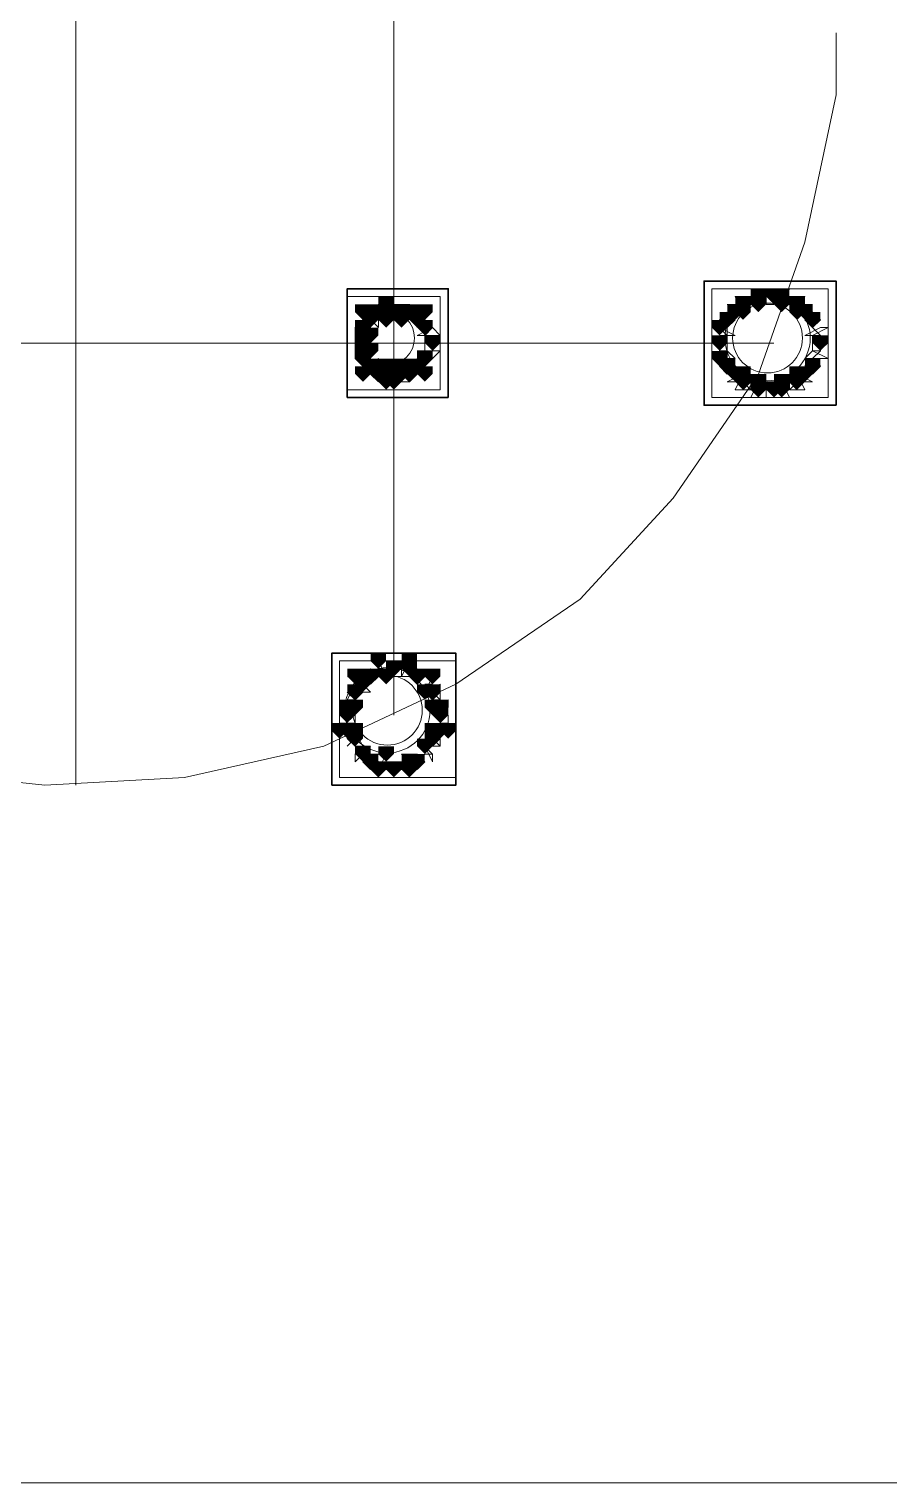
# Model space of a CAD drawing. Header units: millimetres. Extents: x 2315 to 4619, y 1334 to 1897.
# Drawn here: x 4129.64 to 4136.41, y 1530.21 to 1541.67 of the extents above; entities that cross this region are included whole.
import ezdxf

# ---------------------------------------------------------------- set-up
doc = ezdxf.new("R2010")
doc.units = ezdxf.units.MM
for name, color, linetype, true_color in [('PDF_10', 7, 'Continuous', 0x00b85c), ('PDF_AXIS', 7, 'Continuous', 0x00b85c), ('PDF_柱构件', 7, 'Continuous', 0x00b85c), ('PDF_转运站初步方案', 7, 'Continuous', 0x00b85c)]:
    doc.layers.add(name, color=color, linetype=linetype, true_color=true_color)
doc.layers.add('PDF_中心线层', color=1, linetype='Continuous')
doc.layers.add('PDF_粗实线层', color=7, linetype='Continuous')

msp = doc.modelspace()

# ---------------------------------------------------------------- hatches: boundary and pattern name
at = {"layer": 'PDF_10', "transparency": 33554559}
for points in [[(4135.507, 1539.62), (4135.446, 1539.62), (4135.446, 1539.558), (4135.507, 1539.497), (4135.568, 1539.558), (4135.568, 1539.62)], [(4135.507, 1539.62), (4135.446, 1539.62), (4135.446, 1539.558), (4135.507, 1539.497), (4135.568, 1539.558), (4135.568, 1539.62)], [(4132.392, 1539.497), (4132.331, 1539.497), (4132.331, 1539.436), (4132.392, 1539.375), (4132.453, 1539.436), (4132.453, 1539.497)], [(4132.392, 1539.497), (4132.331, 1539.497), (4132.331, 1539.436), (4132.392, 1539.375), (4132.453, 1539.436), (4132.453, 1539.497)], [(4132.392, 1539.497), (4132.331, 1539.497), (4132.331, 1539.436), (4132.392, 1539.375), (4132.453, 1539.436), (4132.453, 1539.497)], [(4132.514, 1539.497), (4132.453, 1539.497), (4132.453, 1539.436), (4132.514, 1539.375), (4132.575, 1539.436), (4132.575, 1539.497)], [(4132.514, 1539.497), (4132.453, 1539.497), (4132.453, 1539.436), (4132.514, 1539.375), (4132.575, 1539.436), (4132.575, 1539.497)], [(4132.636, 1539.497), (4132.575, 1539.497), (4132.575, 1539.436), (4132.636, 1539.375), (4132.697, 1539.436), (4132.697, 1539.497)], [(4132.636, 1539.497), (4132.575, 1539.497), (4132.575, 1539.436), (4132.636, 1539.375), (4132.697, 1539.436), (4132.697, 1539.497)], [(4135.263, 1539.558), (4135.202, 1539.558), (4135.202, 1539.497), (4135.263, 1539.436), (4135.324, 1539.497), (4135.324, 1539.558)], [(4135.263, 1539.558), (4135.202, 1539.558), (4135.202, 1539.497), (4135.263, 1539.436), (4135.324, 1539.497), (4135.324, 1539.558)], [(4135.69, 1539.558), (4135.629, 1539.558), (4135.629, 1539.497), (4135.69, 1539.436), (4135.751, 1539.497), (4135.751, 1539.558)], [(4135.69, 1539.558), (4135.629, 1539.558), (4135.629, 1539.497), (4135.69, 1539.436), (4135.751, 1539.497), (4135.751, 1539.558)], [(4132.27, 1539.375), (4132.209, 1539.375), (4132.209, 1539.314), (4132.27, 1539.253), (4132.331, 1539.314), (4132.331, 1539.375)], [(4132.27, 1539.375), (4132.209, 1539.375), (4132.209, 1539.314), (4132.27, 1539.253), (4132.331, 1539.314), (4132.331, 1539.375)], [(4132.758, 1539.375), (4132.697, 1539.375), (4132.697, 1539.314), (4132.758, 1539.253), (4132.819, 1539.314), (4132.819, 1539.375)], [(4132.758, 1539.375), (4132.697, 1539.375), (4132.697, 1539.314), (4132.758, 1539.253), (4132.819, 1539.314), (4132.819, 1539.375)], [(4132.758, 1539.375), (4132.697, 1539.375), (4132.697, 1539.314), (4132.758, 1539.253), (4132.819, 1539.314), (4132.819, 1539.375)], [(4135.14, 1539.436), (4135.079, 1539.436), (4135.079, 1539.375), (4135.14, 1539.314), (4135.202, 1539.375), (4135.202, 1539.436)], [(4135.14, 1539.436), (4135.079, 1539.436), (4135.079, 1539.375), (4135.14, 1539.314), (4135.202, 1539.375), (4135.202, 1539.436)], [(4135.812, 1539.436), (4135.751, 1539.436), (4135.751, 1539.375), (4135.812, 1539.314), (4135.873, 1539.375), (4135.873, 1539.436)], [(4135.812, 1539.436), (4135.751, 1539.436), (4135.751, 1539.375), (4135.812, 1539.314), (4135.873, 1539.375), (4135.873, 1539.436)], [(4132.27, 1539.253), (4132.209, 1539.253), (4132.209, 1539.192), (4132.27, 1539.131), (4132.331, 1539.192), (4132.331, 1539.253)], [(4132.27, 1539.253), (4132.209, 1539.253), (4132.209, 1539.192), (4132.27, 1539.131), (4132.331, 1539.192), (4132.331, 1539.253)], [(4132.819, 1539.253), (4132.758, 1539.253), (4132.758, 1539.192), (4132.819, 1539.131), (4132.88, 1539.192), (4132.88, 1539.253)], [(4132.819, 1539.253), (4132.758, 1539.253), (4132.758, 1539.192), (4132.819, 1539.131), (4132.88, 1539.192), (4132.88, 1539.253)], [(4135.079, 1539.253), (4135.018, 1539.253), (4135.018, 1539.192), (4135.079, 1539.131), (4135.14, 1539.192), (4135.14, 1539.253)], [(4135.079, 1539.253), (4135.018, 1539.253), (4135.018, 1539.192), (4135.079, 1539.131), (4135.14, 1539.192), (4135.14, 1539.253)], [(4135.873, 1539.253), (4135.812, 1539.253), (4135.812, 1539.192), (4135.873, 1539.131), (4135.935, 1539.192), (4135.935, 1539.253)], [(4135.873, 1539.253), (4135.812, 1539.253), (4135.812, 1539.192), (4135.873, 1539.131), (4135.935, 1539.192), (4135.935, 1539.253)], [(4132.27, 1539.131), (4132.209, 1539.131), (4132.209, 1539.07), (4132.27, 1539.009), (4132.331, 1539.07), (4132.331, 1539.131)], [(4132.27, 1539.131), (4132.209, 1539.131), (4132.209, 1539.07), (4132.27, 1539.009), (4132.331, 1539.07), (4132.331, 1539.131)], [(4132.758, 1539.131), (4132.697, 1539.131), (4132.697, 1539.07), (4132.758, 1539.009), (4132.819, 1539.07), (4132.819, 1539.131)], [(4132.758, 1539.131), (4132.697, 1539.131), (4132.697, 1539.07), (4132.758, 1539.009), (4132.819, 1539.07), (4132.819, 1539.131)], [(4132.758, 1539.131), (4132.697, 1539.131), (4132.697, 1539.07), (4132.758, 1539.009), (4132.819, 1539.07), (4132.819, 1539.131)], [(4135.14, 1539.07), (4135.079, 1539.07), (4135.079, 1539.009), (4135.14, 1538.948), (4135.202, 1539.009), (4135.202, 1539.07)], [(4135.14, 1539.07), (4135.079, 1539.07), (4135.079, 1539.009), (4135.14, 1538.948), (4135.202, 1539.009), (4135.202, 1539.07)], [(4135.812, 1539.07), (4135.751, 1539.07), (4135.751, 1539.009), (4135.812, 1538.948), (4135.873, 1539.009), (4135.873, 1539.07)], [(4135.812, 1539.07), (4135.751, 1539.07), (4135.751, 1539.009), (4135.812, 1538.948), (4135.873, 1539.009), (4135.873, 1539.07)], [(4132.392, 1539.009), (4132.331, 1539.009), (4132.331, 1538.948), (4132.392, 1538.887), (4132.453, 1538.948), (4132.453, 1539.009)], [(4132.392, 1539.009), (4132.331, 1539.009), (4132.331, 1538.948), (4132.392, 1538.887), (4132.453, 1538.948), (4132.453, 1539.009)], [(4132.392, 1539.009), (4132.331, 1539.009), (4132.331, 1538.948), (4132.392, 1538.887), (4132.453, 1538.948), (4132.453, 1539.009)], [(4132.514, 1538.948), (4132.453, 1538.948), (4132.453, 1538.887), (4132.514, 1538.825), (4132.575, 1538.887), (4132.575, 1538.948)], [(4132.514, 1538.948), (4132.453, 1538.948), (4132.453, 1538.887), (4132.514, 1538.825), (4132.575, 1538.887), (4132.575, 1538.948)], [(4132.636, 1539.009), (4132.575, 1539.009), (4132.575, 1538.948), (4132.636, 1538.887), (4132.697, 1538.948), (4132.697, 1539.009)], [(4132.636, 1539.009), (4132.575, 1539.009), (4132.575, 1538.948), (4132.636, 1538.887), (4132.697, 1538.948), (4132.697, 1539.009)], [(4135.263, 1538.948), (4135.202, 1538.948), (4135.202, 1538.887), (4135.263, 1538.825), (4135.324, 1538.887), (4135.324, 1538.948)], [(4135.263, 1538.948), (4135.202, 1538.948), (4135.202, 1538.887), (4135.263, 1538.825), (4135.324, 1538.887), (4135.324, 1538.948)], [(4135.69, 1538.948), (4135.629, 1538.948), (4135.629, 1538.887), (4135.69, 1538.825), (4135.751, 1538.887), (4135.751, 1538.948)], [(4135.69, 1538.948), (4135.629, 1538.948), (4135.629, 1538.887), (4135.69, 1538.825), (4135.751, 1538.887), (4135.751, 1538.948)], [(4135.507, 1538.887), (4135.446, 1538.887), (4135.446, 1538.825), (4135.507, 1538.764), (4135.568, 1538.825), (4135.568, 1538.887)], [(4135.507, 1538.887), (4135.446, 1538.887), (4135.446, 1538.825), (4135.507, 1538.764), (4135.568, 1538.825), (4135.568, 1538.887)], [(4132.331, 1536.627), (4132.27, 1536.627), (4132.27, 1536.565), (4132.331, 1536.504), (4132.392, 1536.565), (4132.392, 1536.627)], [(4132.331, 1536.627), (4132.27, 1536.627), (4132.27, 1536.565), (4132.331, 1536.504), (4132.392, 1536.565), (4132.392, 1536.627)], [(4132.331, 1536.627), (4132.27, 1536.627), (4132.27, 1536.565), (4132.331, 1536.504), (4132.392, 1536.565), (4132.392, 1536.627)], [(4132.514, 1536.688), (4132.453, 1536.688), (4132.453, 1536.627), (4132.514, 1536.565), (4132.575, 1536.627), (4132.575, 1536.688)], [(4132.514, 1536.688), (4132.453, 1536.688), (4132.453, 1536.627), (4132.514, 1536.565), (4132.575, 1536.627), (4132.575, 1536.688)], [(4132.697, 1536.627), (4132.636, 1536.627), (4132.636, 1536.565), (4132.697, 1536.504), (4132.758, 1536.565), (4132.758, 1536.627)], [(4132.697, 1536.627), (4132.636, 1536.627), (4132.636, 1536.565), (4132.697, 1536.504), (4132.758, 1536.565), (4132.758, 1536.627)], [(4132.697, 1536.627), (4132.636, 1536.627), (4132.636, 1536.565), (4132.697, 1536.504), (4132.758, 1536.565), (4132.758, 1536.627)], [(4132.209, 1536.504), (4132.147, 1536.504), (4132.147, 1536.443), (4132.209, 1536.382), (4132.27, 1536.443), (4132.27, 1536.504)], [(4132.209, 1536.504), (4132.147, 1536.504), (4132.147, 1536.443), (4132.209, 1536.382), (4132.27, 1536.443), (4132.27, 1536.504)], [(4132.819, 1536.504), (4132.758, 1536.504), (4132.758, 1536.443), (4132.819, 1536.382), (4132.88, 1536.443), (4132.88, 1536.504)], [(4132.819, 1536.504), (4132.758, 1536.504), (4132.758, 1536.443), (4132.819, 1536.382), (4132.88, 1536.443), (4132.88, 1536.504)], [(4132.147, 1536.321), (4132.086, 1536.321), (4132.086, 1536.26), (4132.147, 1536.199), (4132.209, 1536.26), (4132.209, 1536.321)], [(4132.147, 1536.321), (4132.086, 1536.321), (4132.086, 1536.26), (4132.147, 1536.199), (4132.209, 1536.26), (4132.209, 1536.321)], [(4132.147, 1536.321), (4132.086, 1536.321), (4132.086, 1536.26), (4132.147, 1536.199), (4132.209, 1536.26), (4132.209, 1536.321)], [(4132.88, 1536.321), (4132.819, 1536.321), (4132.819, 1536.26), (4132.88, 1536.199), (4132.942, 1536.26), (4132.942, 1536.321)], [(4132.88, 1536.321), (4132.819, 1536.321), (4132.819, 1536.26), (4132.88, 1536.199), (4132.942, 1536.26), (4132.942, 1536.321)], [(4132.209, 1536.138), (4132.147, 1536.138), (4132.147, 1536.077), (4132.209, 1536.016), (4132.27, 1536.077), (4132.27, 1536.138)], [(4132.209, 1536.138), (4132.147, 1536.138), (4132.147, 1536.077), (4132.209, 1536.016), (4132.27, 1536.077), (4132.27, 1536.138)], [(4132.819, 1536.138), (4132.758, 1536.138), (4132.758, 1536.077), (4132.819, 1536.016), (4132.88, 1536.077), (4132.88, 1536.138)], [(4132.819, 1536.138), (4132.758, 1536.138), (4132.758, 1536.077), (4132.819, 1536.016), (4132.88, 1536.077), (4132.88, 1536.138)], [(4132.331, 1535.955), (4132.27, 1535.955), (4132.27, 1535.894), (4132.331, 1535.832), (4132.392, 1535.894), (4132.392, 1535.955)], [(4132.331, 1535.955), (4132.27, 1535.955), (4132.27, 1535.894), (4132.331, 1535.832), (4132.392, 1535.894), (4132.392, 1535.955)], [(4132.697, 1535.955), (4132.636, 1535.955), (4132.636, 1535.894), (4132.697, 1535.832), (4132.758, 1535.894), (4132.758, 1535.955)], [(4132.697, 1535.955), (4132.636, 1535.955), (4132.636, 1535.894), (4132.697, 1535.832), (4132.758, 1535.894), (4132.758, 1535.955)], [(4132.514, 1535.894), (4132.453, 1535.894), (4132.453, 1535.832), (4132.514, 1535.771), (4132.575, 1535.832), (4132.575, 1535.894)], [(4132.514, 1535.894), (4132.453, 1535.894), (4132.453, 1535.832), (4132.514, 1535.771), (4132.575, 1535.832), (4132.575, 1535.894)]]:
    msp.add_hatch(color=256, dxfattribs=at).paths.add_polyline_path(points)
at = {"layer": 'PDF_柱构件', "transparency": 33554559}
for points in [[(4135.385, 1539.62), (4135.324, 1539.62), (4135.324, 1539.558), (4135.385, 1539.497), (4135.446, 1539.558), (4135.446, 1539.62)], [(4135.568, 1539.62), (4135.507, 1539.62), (4135.507, 1539.558), (4135.568, 1539.497), (4135.629, 1539.558), (4135.629, 1539.62)], [(4132.27, 1539.497), (4132.209, 1539.497), (4132.209, 1539.436), (4132.27, 1539.375), (4132.331, 1539.436), (4132.331, 1539.497)], [(4132.453, 1539.558), (4132.392, 1539.558), (4132.392, 1539.497), (4132.453, 1539.436), (4132.514, 1539.497), (4132.514, 1539.558)], [(4132.453, 1539.497), (4132.392, 1539.497), (4132.392, 1539.436), (4132.453, 1539.375), (4132.514, 1539.436), (4132.514, 1539.497)], [(4132.575, 1539.497), (4132.514, 1539.497), (4132.514, 1539.436), (4132.575, 1539.375), (4132.636, 1539.436), (4132.636, 1539.497)], [(4132.758, 1539.497), (4132.697, 1539.497), (4132.697, 1539.436), (4132.758, 1539.375), (4132.819, 1539.436), (4132.819, 1539.497)], [(4135.202, 1539.497), (4135.14, 1539.497), (4135.14, 1539.436), (4135.202, 1539.375), (4135.263, 1539.436), (4135.263, 1539.497)], [(4135.263, 1539.497), (4135.202, 1539.497), (4135.202, 1539.436), (4135.263, 1539.375), (4135.324, 1539.436), (4135.324, 1539.497)], [(4135.385, 1539.558), (4135.324, 1539.558), (4135.324, 1539.497), (4135.385, 1539.436), (4135.446, 1539.497), (4135.446, 1539.558)], [(4135.568, 1539.558), (4135.507, 1539.558), (4135.507, 1539.497), (4135.568, 1539.436), (4135.629, 1539.497), (4135.629, 1539.558)], [(4135.69, 1539.497), (4135.629, 1539.497), (4135.629, 1539.436), (4135.69, 1539.375), (4135.751, 1539.436), (4135.751, 1539.497)], [(4135.751, 1539.497), (4135.69, 1539.497), (4135.69, 1539.436), (4135.751, 1539.375), (4135.812, 1539.436), (4135.812, 1539.497)], [(4132.331, 1539.436), (4132.27, 1539.436), (4132.27, 1539.375), (4132.331, 1539.314), (4132.392, 1539.375), (4132.392, 1539.436)], [(4132.453, 1539.436), (4132.392, 1539.436), (4132.392, 1539.375), (4132.453, 1539.314), (4132.514, 1539.375), (4132.514, 1539.436)], [(4132.575, 1539.436), (4132.514, 1539.436), (4132.514, 1539.375), (4132.575, 1539.314), (4132.636, 1539.375), (4132.636, 1539.436)], [(4132.697, 1539.436), (4132.636, 1539.436), (4132.636, 1539.375), (4132.697, 1539.314), (4132.758, 1539.375), (4132.758, 1539.436)], [(4135.079, 1539.375), (4135.018, 1539.375), (4135.018, 1539.314), (4135.079, 1539.253), (4135.14, 1539.314), (4135.14, 1539.375)], [(4132.27, 1539.314), (4132.209, 1539.314), (4132.209, 1539.253), (4132.27, 1539.192), (4132.331, 1539.253), (4132.331, 1539.314)], [(4132.331, 1539.314), (4132.27, 1539.314), (4132.27, 1539.253), (4132.331, 1539.192), (4132.392, 1539.253), (4132.392, 1539.314)], [(4132.27, 1539.192), (4132.209, 1539.192), (4132.209, 1539.131), (4132.27, 1539.07), (4132.331, 1539.131), (4132.331, 1539.192)], [(4132.331, 1539.192), (4132.27, 1539.192), (4132.27, 1539.131), (4132.331, 1539.07), (4132.392, 1539.131), (4132.392, 1539.192)], [(4135.079, 1539.131), (4135.018, 1539.131), (4135.018, 1539.07), (4135.079, 1539.009), (4135.14, 1539.07), (4135.14, 1539.131)], [(4132.331, 1539.07), (4132.27, 1539.07), (4132.27, 1539.009), (4132.331, 1538.948), (4132.392, 1539.009), (4132.392, 1539.07)], [(4132.453, 1539.07), (4132.392, 1539.07), (4132.392, 1539.009), (4132.453, 1538.948), (4132.514, 1539.009), (4132.514, 1539.07)], [(4132.575, 1539.07), (4132.514, 1539.07), (4132.514, 1539.009), (4132.575, 1538.948), (4132.636, 1539.009), (4132.636, 1539.07)], [(4132.697, 1539.07), (4132.636, 1539.07), (4132.636, 1539.009), (4132.697, 1538.948), (4132.758, 1539.009), (4132.758, 1539.07)], [(4132.27, 1539.009), (4132.209, 1539.009), (4132.209, 1538.948), (4132.27, 1538.887), (4132.331, 1538.948), (4132.331, 1539.009)], [(4132.453, 1539.009), (4132.392, 1539.009), (4132.392, 1538.948), (4132.453, 1538.887), (4132.514, 1538.948), (4132.514, 1539.009)], [(4132.453, 1538.948), (4132.392, 1538.948), (4132.392, 1538.887), (4132.453, 1538.825), (4132.514, 1538.887), (4132.514, 1538.948)], [(4132.575, 1539.009), (4132.514, 1539.009), (4132.514, 1538.948), (4132.575, 1538.887), (4132.636, 1538.948), (4132.636, 1539.009)], [(4132.758, 1539.009), (4132.697, 1539.009), (4132.697, 1538.948), (4132.758, 1538.887), (4132.819, 1538.948), (4132.819, 1539.009)], [(4135.202, 1539.009), (4135.14, 1539.009), (4135.14, 1538.948), (4135.202, 1538.887), (4135.263, 1538.948), (4135.263, 1539.009)], [(4135.263, 1539.009), (4135.202, 1539.009), (4135.202, 1538.948), (4135.263, 1538.887), (4135.324, 1538.948), (4135.324, 1539.009)], [(4135.385, 1538.948), (4135.324, 1538.948), (4135.324, 1538.887), (4135.385, 1538.825), (4135.446, 1538.887), (4135.446, 1538.948)], [(4135.568, 1538.948), (4135.507, 1538.948), (4135.507, 1538.887), (4135.568, 1538.825), (4135.629, 1538.887), (4135.629, 1538.948)], [(4135.69, 1539.009), (4135.629, 1539.009), (4135.629, 1538.948), (4135.69, 1538.887), (4135.751, 1538.948), (4135.751, 1539.009)], [(4135.751, 1539.009), (4135.69, 1539.009), (4135.69, 1538.948), (4135.751, 1538.887), (4135.812, 1538.948), (4135.812, 1539.009)], [(4135.385, 1538.887), (4135.324, 1538.887), (4135.324, 1538.825), (4135.385, 1538.764), (4135.446, 1538.825), (4135.446, 1538.887)], [(4135.568, 1538.887), (4135.507, 1538.887), (4135.507, 1538.825), (4135.568, 1538.764), (4135.629, 1538.825), (4135.629, 1538.887)], [(4132.392, 1536.749), (4132.331, 1536.749), (4132.331, 1536.688), (4132.392, 1536.627), (4132.453, 1536.688), (4132.453, 1536.749)], [(4132.636, 1536.749), (4132.575, 1536.749), (4132.575, 1536.688), (4132.636, 1536.627), (4132.697, 1536.688), (4132.697, 1536.749)], [(4132.209, 1536.627), (4132.147, 1536.627), (4132.147, 1536.565), (4132.209, 1536.504), (4132.27, 1536.565), (4132.27, 1536.627)], [(4132.453, 1536.627), (4132.392, 1536.627), (4132.392, 1536.565), (4132.453, 1536.504), (4132.514, 1536.565), (4132.514, 1536.627)], [(4132.636, 1536.688), (4132.575, 1536.688), (4132.575, 1536.627), (4132.636, 1536.565), (4132.697, 1536.627), (4132.697, 1536.688)], [(4132.819, 1536.627), (4132.758, 1536.627), (4132.758, 1536.565), (4132.819, 1536.504), (4132.88, 1536.565), (4132.88, 1536.627)], [(4132.27, 1536.565), (4132.209, 1536.565), (4132.209, 1536.504), (4132.27, 1536.443), (4132.331, 1536.504), (4132.331, 1536.565)], [(4132.758, 1536.504), (4132.697, 1536.504), (4132.697, 1536.443), (4132.758, 1536.382), (4132.819, 1536.443), (4132.819, 1536.504)], [(4132.147, 1536.382), (4132.086, 1536.382), (4132.086, 1536.321), (4132.147, 1536.26), (4132.209, 1536.321), (4132.209, 1536.382)], [(4132.209, 1536.382), (4132.147, 1536.382), (4132.147, 1536.321), (4132.209, 1536.26), (4132.27, 1536.321), (4132.27, 1536.382)], [(4132.819, 1536.382), (4132.758, 1536.382), (4132.758, 1536.321), (4132.819, 1536.26), (4132.88, 1536.321), (4132.88, 1536.382)], [(4132.88, 1536.382), (4132.819, 1536.382), (4132.819, 1536.321), (4132.88, 1536.26), (4132.942, 1536.321), (4132.942, 1536.382)], [(4132.086, 1536.199), (4132.025, 1536.199), (4132.025, 1536.138), (4132.086, 1536.077), (4132.147, 1536.138), (4132.147, 1536.199)], [(4132.147, 1536.199), (4132.086, 1536.199), (4132.086, 1536.138), (4132.147, 1536.077), (4132.209, 1536.138), (4132.209, 1536.199)], [(4132.209, 1536.199), (4132.147, 1536.199), (4132.147, 1536.138), (4132.209, 1536.077), (4132.27, 1536.138), (4132.27, 1536.199)], [(4132.819, 1536.199), (4132.758, 1536.199), (4132.758, 1536.138), (4132.819, 1536.077), (4132.88, 1536.138), (4132.88, 1536.199)], [(4132.88, 1536.199), (4132.819, 1536.199), (4132.819, 1536.138), (4132.88, 1536.077), (4132.942, 1536.138), (4132.942, 1536.199)], [(4132.942, 1536.199), (4132.88, 1536.199), (4132.88, 1536.138), (4132.942, 1536.077), (4133.003, 1536.138), (4133.003, 1536.199)], [(4132.758, 1536.077), (4132.697, 1536.077), (4132.697, 1536.016), (4132.758, 1535.955), (4132.819, 1536.016), (4132.819, 1536.077)], [(4132.27, 1536.016), (4132.209, 1536.016), (4132.209, 1535.955), (4132.27, 1535.894), (4132.331, 1535.955), (4132.331, 1536.016)], [(4132.453, 1536.016), (4132.392, 1536.016), (4132.392, 1535.955), (4132.453, 1535.894), (4132.514, 1535.955), (4132.514, 1536.016)], [(4132.636, 1535.955), (4132.575, 1535.955), (4132.575, 1535.894), (4132.636, 1535.832), (4132.697, 1535.894), (4132.697, 1535.955)], [(4132.392, 1535.894), (4132.331, 1535.894), (4132.331, 1535.832), (4132.392, 1535.771), (4132.453, 1535.832), (4132.453, 1535.894)], [(4132.636, 1535.894), (4132.575, 1535.894), (4132.575, 1535.832), (4132.636, 1535.771), (4132.697, 1535.832), (4132.697, 1535.894)]]:
    msp.add_hatch(color=256, dxfattribs=at).paths.add_polyline_path(points)
at = {"layer": 'PDF_转运站初步方案', "transparency": 33554559}
for points in [[(4135.507, 1539.62), (4135.446, 1539.62), (4135.446, 1539.558), (4135.507, 1539.497), (4135.568, 1539.558), (4135.568, 1539.62)], [(4135.507, 1539.62), (4135.446, 1539.62), (4135.446, 1539.558), (4135.507, 1539.497), (4135.568, 1539.558), (4135.568, 1539.62)], [(4132.392, 1539.497), (4132.331, 1539.497), (4132.331, 1539.436), (4132.392, 1539.375), (4132.453, 1539.436), (4132.453, 1539.497)], [(4132.392, 1539.497), (4132.331, 1539.497), (4132.331, 1539.436), (4132.392, 1539.375), (4132.453, 1539.436), (4132.453, 1539.497)], [(4132.514, 1539.497), (4132.453, 1539.497), (4132.453, 1539.436), (4132.514, 1539.375), (4132.575, 1539.436), (4132.575, 1539.497)], [(4132.514, 1539.497), (4132.453, 1539.497), (4132.453, 1539.436), (4132.514, 1539.375), (4132.575, 1539.436), (4132.575, 1539.497)], [(4132.636, 1539.497), (4132.575, 1539.497), (4132.575, 1539.436), (4132.636, 1539.375), (4132.697, 1539.436), (4132.697, 1539.497)], [(4132.636, 1539.497), (4132.575, 1539.497), (4132.575, 1539.436), (4132.636, 1539.375), (4132.697, 1539.436), (4132.697, 1539.497)], [(4135.263, 1539.558), (4135.202, 1539.558), (4135.202, 1539.497), (4135.263, 1539.436), (4135.324, 1539.497), (4135.324, 1539.558)], [(4135.263, 1539.558), (4135.202, 1539.558), (4135.202, 1539.497), (4135.263, 1539.436), (4135.324, 1539.497), (4135.324, 1539.558)], [(4135.69, 1539.558), (4135.629, 1539.558), (4135.629, 1539.497), (4135.69, 1539.436), (4135.751, 1539.497), (4135.751, 1539.558)], [(4135.69, 1539.558), (4135.629, 1539.558), (4135.629, 1539.497), (4135.69, 1539.436), (4135.751, 1539.497), (4135.751, 1539.558)], [(4132.27, 1539.375), (4132.209, 1539.375), (4132.209, 1539.314), (4132.27, 1539.253), (4132.331, 1539.314), (4132.331, 1539.375)], [(4132.27, 1539.375), (4132.209, 1539.375), (4132.209, 1539.314), (4132.27, 1539.253), (4132.331, 1539.314), (4132.331, 1539.375)], [(4132.758, 1539.375), (4132.697, 1539.375), (4132.697, 1539.314), (4132.758, 1539.253), (4132.819, 1539.314), (4132.819, 1539.375)], [(4132.758, 1539.375), (4132.697, 1539.375), (4132.697, 1539.314), (4132.758, 1539.253), (4132.819, 1539.314), (4132.819, 1539.375)], [(4135.14, 1539.436), (4135.079, 1539.436), (4135.079, 1539.375), (4135.14, 1539.314), (4135.202, 1539.375), (4135.202, 1539.436)], [(4135.14, 1539.436), (4135.079, 1539.436), (4135.079, 1539.375), (4135.14, 1539.314), (4135.202, 1539.375), (4135.202, 1539.436)], [(4135.812, 1539.436), (4135.751, 1539.436), (4135.751, 1539.375), (4135.812, 1539.314), (4135.873, 1539.375), (4135.873, 1539.436)], [(4135.812, 1539.436), (4135.751, 1539.436), (4135.751, 1539.375), (4135.812, 1539.314), (4135.873, 1539.375), (4135.873, 1539.436)], [(4132.27, 1539.253), (4132.209, 1539.253), (4132.209, 1539.192), (4132.27, 1539.131), (4132.331, 1539.192), (4132.331, 1539.253)], [(4132.27, 1539.253), (4132.209, 1539.253), (4132.209, 1539.192), (4132.27, 1539.131), (4132.331, 1539.192), (4132.331, 1539.253)], [(4132.819, 1539.253), (4132.758, 1539.253), (4132.758, 1539.192), (4132.819, 1539.131), (4132.88, 1539.192), (4132.88, 1539.253)], [(4132.819, 1539.253), (4132.758, 1539.253), (4132.758, 1539.192), (4132.819, 1539.131), (4132.88, 1539.192), (4132.88, 1539.253)], [(4135.079, 1539.253), (4135.018, 1539.253), (4135.018, 1539.192), (4135.079, 1539.131), (4135.14, 1539.192), (4135.14, 1539.253)], [(4135.079, 1539.253), (4135.018, 1539.253), (4135.018, 1539.192), (4135.079, 1539.131), (4135.14, 1539.192), (4135.14, 1539.253)], [(4135.873, 1539.253), (4135.812, 1539.253), (4135.812, 1539.192), (4135.873, 1539.131), (4135.935, 1539.192), (4135.935, 1539.253)], [(4135.873, 1539.253), (4135.812, 1539.253), (4135.812, 1539.192), (4135.873, 1539.131), (4135.935, 1539.192), (4135.935, 1539.253)], [(4132.27, 1539.131), (4132.209, 1539.131), (4132.209, 1539.07), (4132.27, 1539.009), (4132.331, 1539.07), (4132.331, 1539.131)], [(4132.27, 1539.131), (4132.209, 1539.131), (4132.209, 1539.07), (4132.27, 1539.009), (4132.331, 1539.07), (4132.331, 1539.131)], [(4132.758, 1539.131), (4132.697, 1539.131), (4132.697, 1539.07), (4132.758, 1539.009), (4132.819, 1539.07), (4132.819, 1539.131)], [(4132.758, 1539.131), (4132.697, 1539.131), (4132.697, 1539.07), (4132.758, 1539.009), (4132.819, 1539.07), (4132.819, 1539.131)], [(4135.14, 1539.07), (4135.079, 1539.07), (4135.079, 1539.009), (4135.14, 1538.948), (4135.202, 1539.009), (4135.202, 1539.07)], [(4135.14, 1539.07), (4135.079, 1539.07), (4135.079, 1539.009), (4135.14, 1538.948), (4135.202, 1539.009), (4135.202, 1539.07)], [(4135.812, 1539.07), (4135.751, 1539.07), (4135.751, 1539.009), (4135.812, 1538.948), (4135.873, 1539.009), (4135.873, 1539.07)], [(4135.812, 1539.07), (4135.751, 1539.07), (4135.751, 1539.009), (4135.812, 1538.948), (4135.873, 1539.009), (4135.873, 1539.07)], [(4132.392, 1539.009), (4132.331, 1539.009), (4132.331, 1538.948), (4132.392, 1538.887), (4132.453, 1538.948), (4132.453, 1539.009)], [(4132.392, 1539.009), (4132.331, 1539.009), (4132.331, 1538.948), (4132.392, 1538.887), (4132.453, 1538.948), (4132.453, 1539.009)], [(4132.514, 1538.948), (4132.453, 1538.948), (4132.453, 1538.887), (4132.514, 1538.825), (4132.575, 1538.887), (4132.575, 1538.948)], [(4132.514, 1538.948), (4132.453, 1538.948), (4132.453, 1538.887), (4132.514, 1538.825), (4132.575, 1538.887), (4132.575, 1538.948)], [(4132.636, 1539.009), (4132.575, 1539.009), (4132.575, 1538.948), (4132.636, 1538.887), (4132.697, 1538.948), (4132.697, 1539.009)], [(4132.636, 1539.009), (4132.575, 1539.009), (4132.575, 1538.948), (4132.636, 1538.887), (4132.697, 1538.948), (4132.697, 1539.009)], [(4135.263, 1538.948), (4135.202, 1538.948), (4135.202, 1538.887), (4135.263, 1538.825), (4135.324, 1538.887), (4135.324, 1538.948)], [(4135.263, 1538.948), (4135.202, 1538.948), (4135.202, 1538.887), (4135.263, 1538.825), (4135.324, 1538.887), (4135.324, 1538.948)], [(4135.69, 1538.948), (4135.629, 1538.948), (4135.629, 1538.887), (4135.69, 1538.825), (4135.751, 1538.887), (4135.751, 1538.948)], [(4135.69, 1538.948), (4135.629, 1538.948), (4135.629, 1538.887), (4135.69, 1538.825), (4135.751, 1538.887), (4135.751, 1538.948)], [(4135.507, 1538.887), (4135.446, 1538.887), (4135.446, 1538.825), (4135.507, 1538.764), (4135.568, 1538.825), (4135.568, 1538.887)], [(4135.507, 1538.887), (4135.446, 1538.887), (4135.446, 1538.825), (4135.507, 1538.764), (4135.568, 1538.825), (4135.568, 1538.887)], [(4132.331, 1536.627), (4132.27, 1536.627), (4132.27, 1536.565), (4132.331, 1536.504), (4132.392, 1536.565), (4132.392, 1536.627)], [(4132.331, 1536.627), (4132.27, 1536.627), (4132.27, 1536.565), (4132.331, 1536.504), (4132.392, 1536.565), (4132.392, 1536.627)], [(4132.514, 1536.688), (4132.453, 1536.688), (4132.453, 1536.627), (4132.514, 1536.565), (4132.575, 1536.627), (4132.575, 1536.688)], [(4132.514, 1536.688), (4132.453, 1536.688), (4132.453, 1536.627), (4132.514, 1536.565), (4132.575, 1536.627), (4132.575, 1536.688)], [(4132.697, 1536.627), (4132.636, 1536.627), (4132.636, 1536.565), (4132.697, 1536.504), (4132.758, 1536.565), (4132.758, 1536.627)], [(4132.697, 1536.627), (4132.636, 1536.627), (4132.636, 1536.565), (4132.697, 1536.504), (4132.758, 1536.565), (4132.758, 1536.627)], [(4132.209, 1536.504), (4132.147, 1536.504), (4132.147, 1536.443), (4132.209, 1536.382), (4132.27, 1536.443), (4132.27, 1536.504)], [(4132.209, 1536.504), (4132.147, 1536.504), (4132.147, 1536.443), (4132.209, 1536.382), (4132.27, 1536.443), (4132.27, 1536.504)], [(4132.819, 1536.504), (4132.758, 1536.504), (4132.758, 1536.443), (4132.819, 1536.382), (4132.88, 1536.443), (4132.88, 1536.504)], [(4132.819, 1536.504), (4132.758, 1536.504), (4132.758, 1536.443), (4132.819, 1536.382), (4132.88, 1536.443), (4132.88, 1536.504)], [(4132.147, 1536.321), (4132.086, 1536.321), (4132.086, 1536.26), (4132.147, 1536.199), (4132.209, 1536.26), (4132.209, 1536.321)], [(4132.147, 1536.321), (4132.086, 1536.321), (4132.086, 1536.26), (4132.147, 1536.199), (4132.209, 1536.26), (4132.209, 1536.321)], [(4132.88, 1536.321), (4132.819, 1536.321), (4132.819, 1536.26), (4132.88, 1536.199), (4132.942, 1536.26), (4132.942, 1536.321)], [(4132.88, 1536.321), (4132.819, 1536.321), (4132.819, 1536.26), (4132.88, 1536.199), (4132.942, 1536.26), (4132.942, 1536.321)], [(4132.209, 1536.138), (4132.147, 1536.138), (4132.147, 1536.077), (4132.209, 1536.016), (4132.27, 1536.077), (4132.27, 1536.138)], [(4132.209, 1536.138), (4132.147, 1536.138), (4132.147, 1536.077), (4132.209, 1536.016), (4132.27, 1536.077), (4132.27, 1536.138)], [(4132.819, 1536.138), (4132.758, 1536.138), (4132.758, 1536.077), (4132.819, 1536.016), (4132.88, 1536.077), (4132.88, 1536.138)], [(4132.819, 1536.138), (4132.758, 1536.138), (4132.758, 1536.077), (4132.819, 1536.016), (4132.88, 1536.077), (4132.88, 1536.138)], [(4132.331, 1535.955), (4132.27, 1535.955), (4132.27, 1535.894), (4132.331, 1535.832), (4132.392, 1535.894), (4132.392, 1535.955)], [(4132.331, 1535.955), (4132.27, 1535.955), (4132.27, 1535.894), (4132.331, 1535.832), (4132.392, 1535.894), (4132.392, 1535.955)], [(4132.697, 1535.955), (4132.636, 1535.955), (4132.636, 1535.894), (4132.697, 1535.832), (4132.758, 1535.894), (4132.758, 1535.955)], [(4132.697, 1535.955), (4132.636, 1535.955), (4132.636, 1535.894), (4132.697, 1535.832), (4132.758, 1535.894), (4132.758, 1535.955)], [(4132.514, 1535.894), (4132.453, 1535.894), (4132.453, 1535.832), (4132.514, 1535.771), (4132.575, 1535.832), (4132.575, 1535.894)], [(4132.514, 1535.894), (4132.453, 1535.894), (4132.453, 1535.832), (4132.514, 1535.771), (4132.575, 1535.832), (4132.575, 1535.894)]]:
    msp.add_hatch(color=256, dxfattribs=at).paths.add_polyline_path(points)

# ---------------------------------------------------------------- linework, layer by layer
at = {"layer": 'PDF_10', "lineweight": 18}
for points in [[(4135.446, 1539.558), (4135.507, 1539.558), (4135.507, 1539.62)], [(4132.514, 1539.497), (4132.514, 1539.436), (4132.575, 1539.436)], [(4135.263, 1539.497), (4135.324, 1539.558)], [(4135.324, 1539.497), (4135.263, 1539.558)], [(4135.629, 1539.558), (4135.69, 1539.497)], [(4135.629, 1539.497), (4135.69, 1539.558)], [(4132.331, 1539.314), (4132.27, 1539.314), (4132.331, 1539.375)], [(4132.331, 1539.436), (4132.392, 1539.436)], [(4132.697, 1539.436), (4132.636, 1539.436), (4132.697, 1539.436)], [(4132.758, 1539.375), (4132.758, 1539.314)], [(4135.202, 1539.375), (4135.14, 1539.375), (4135.202, 1539.436)], [(4135.812, 1539.436), (4135.812, 1539.375), (4135.751, 1539.375)], [(4132.27, 1539.131), (4132.27, 1539.253)], [(4132.819, 1539.253), (4132.819, 1539.131)], [(4135.079, 1539.131), (4135.079, 1539.253)], [(4135.873, 1539.253), (4135.873, 1539.131)], [(4132.27, 1539.192), (4132.209, 1539.192)], [(4132.758, 1539.192), (4132.819, 1539.192)], [(4135.14, 1539.192), (4135.079, 1539.192)], [(4135.812, 1539.192), (4135.873, 1539.192)], [(4132.331, 1539.009), (4132.27, 1539.07), (4132.331, 1539.07)], [(4132.758, 1539.07), (4132.758, 1539.009)], [(4132.392, 1538.948), (4132.331, 1538.948)], [(4132.575, 1538.887), (4132.514, 1538.887), (4132.514, 1538.948)], [(4132.697, 1538.948), (4132.636, 1538.948), (4132.697, 1538.948)], [(4135.202, 1538.948), (4135.14, 1539.009), (4135.202, 1539.009)], [(4135.751, 1539.009), (4135.812, 1539.009), (4135.812, 1538.948)], [(4135.324, 1538.825), (4135.263, 1538.887)], [(4135.324, 1538.887), (4135.263, 1538.825)], [(4135.507, 1538.764), (4135.507, 1538.825), (4135.446, 1538.825)], [(4135.69, 1538.887), (4135.629, 1538.825)], [(4135.629, 1538.887), (4135.69, 1538.825)], [(4132.575, 1536.627), (4132.514, 1536.627), (4132.514, 1536.565)], [(4132.392, 1536.565), (4132.331, 1536.565)], [(4132.758, 1536.565), (4132.697, 1536.565)], [(4132.209, 1536.443), (4132.209, 1536.382), (4132.147, 1536.443)], [(4132.88, 1536.382), (4132.819, 1536.443)], [(4132.819, 1536.382), (4132.88, 1536.443)], [(4132.147, 1536.26), (4132.147, 1536.199)], [(4132.88, 1536.199), (4132.88, 1536.26), (4132.942, 1536.26)], [(4132.147, 1536.016), (4132.209, 1536.077), (4132.209, 1536.016)], [(4132.819, 1536.016), (4132.88, 1536.077)], [(4132.819, 1536.077), (4132.88, 1536.016)], [(4132.331, 1535.894), (4132.331, 1535.955), (4132.392, 1535.894)], [(4132.697, 1535.955), (4132.697, 1535.894), (4132.758, 1535.955)], [(4132.514, 1535.894), (4132.514, 1535.832), (4132.575, 1535.832)]]:
    msp.add_lwpolyline(points, dxfattribs=at)
at = {"layer": 'PDF_AXIS', "lineweight": 18}
for points in [[(4135.935, 1538.764), (4135.935, 1539.62), (4135.018, 1539.62), (4135.018, 1538.764)], [(4132.88, 1538.825), (4132.88, 1539.558), (4132.147, 1539.558), (4132.147, 1538.825)], [(4132.086, 1535.771), (4132.086, 1536.688), (4133.003, 1536.688), (4133.003, 1535.771)]]:
    msp.add_lwpolyline(points, close=True, dxfattribs=at)
at = {"layer": 'PDF_中心线层', "color": 112, "lineweight": 18, "true_color": 0x00b85c}
msp.add_lwpolyline([(4130.01, 1535.71), (4130.01, 1547.682)], close=True, dxfattribs=at)
for points in [[(4132.514, 1547.133), (4132.514, 1536.26)], [(4135.996, 1541.635), (4135.996, 1541.147), (4135.751, 1539.986), (4135.385, 1538.948), (4134.713, 1537.97), (4133.98, 1537.176), (4133.003, 1536.504), (4131.964, 1536.016), (4130.865, 1535.771), (4129.765, 1535.71), (4128.605, 1535.832), (4127.505, 1536.26), (4127.017, 1536.565)], [(4135.507, 1539.192), (4124.573, 1539.192)]]:
    msp.add_lwpolyline(points, dxfattribs=at)
at = {"layer": 'PDF_柱构件', "lineweight": 18}
for points in [[(4135.324, 1539.62), (4135.385, 1539.497), (4135.385, 1539.62)], [(4135.446, 1539.497), (4135.507, 1539.497), (4135.507, 1539.62), (4135.446, 1539.62)], [(4135.568, 1539.62), (4135.568, 1539.497), (4135.629, 1539.62)], [(4132.392, 1539.375), (4132.453, 1539.436), (4132.392, 1539.497), (4132.331, 1539.436)], [(4132.453, 1539.497), (4132.453, 1539.375)], [(4132.453, 1539.436), (4132.575, 1539.436), (4132.575, 1539.497), (4132.453, 1539.497)], [(4132.575, 1539.497), (4132.575, 1539.375), (4132.636, 1539.497)], [(4132.575, 1539.436), (4132.697, 1539.375), (4132.697, 1539.436), (4132.636, 1539.497)], [(4135.14, 1539.497), (4135.263, 1539.436), (4135.202, 1539.497)], [(4135.263, 1539.436), (4135.324, 1539.497), (4135.324, 1539.558), (4135.202, 1539.558)], [(4135.629, 1539.497), (4135.69, 1539.436), (4135.751, 1539.558), (4135.629, 1539.558)], [(4135.751, 1539.497), (4135.69, 1539.436), (4135.812, 1539.497)], [(4132.331, 1539.253), (4132.331, 1539.375), (4132.27, 1539.375), (4132.209, 1539.314)], [(4132.27, 1539.436), (4132.392, 1539.314), (4132.392, 1539.375)], [(4132.758, 1539.436), (4132.697, 1539.375), (4132.697, 1539.314)], [(4132.697, 1539.375), (4132.758, 1539.253), (4132.819, 1539.314), (4132.758, 1539.375)], [(4135.14, 1539.314), (4135.202, 1539.375), (4135.14, 1539.436), (4135.079, 1539.375)], [(4135.751, 1539.375), (4135.812, 1539.314), (4135.873, 1539.375), (4135.812, 1539.436)], [(4132.209, 1539.253), (4132.331, 1539.253), (4132.209, 1539.314)], [(4132.27, 1539.131), (4132.27, 1539.253), (4132.209, 1539.253), (4132.209, 1539.131)], [(4132.819, 1539.314), (4132.697, 1539.253), (4132.758, 1539.253), (4132.88, 1539.253)], [(4132.758, 1539.253), (4132.758, 1539.131), (4132.819, 1539.131), (4132.819, 1539.253)], [(4135.079, 1539.314), (4135.14, 1539.253), (4135.202, 1539.253)], [(4135.14, 1539.131), (4135.14, 1539.253), (4135.079, 1539.253), (4135.079, 1539.131)], [(4135.873, 1539.314), (4135.751, 1539.253), (4135.812, 1539.253), (4135.935, 1539.314)], [(4135.812, 1539.253), (4135.812, 1539.131), (4135.873, 1539.131), (4135.873, 1539.253)], [(4132.209, 1539.07), (4132.331, 1539.131), (4132.209, 1539.131)], [(4132.331, 1539.009), (4132.331, 1539.131), (4132.209, 1539.07), (4132.27, 1539.009)], [(4132.88, 1539.131), (4132.758, 1539.131), (4132.697, 1539.131), (4132.819, 1539.07)], [(4132.758, 1539.131), (4132.697, 1539.009), (4132.758, 1539.009), (4132.819, 1539.07)], [(4135.079, 1539.07), (4135.202, 1539.07), (4135.14, 1539.131)], [(4135.935, 1539.07), (4135.812, 1539.131), (4135.751, 1539.07), (4135.873, 1539.07)], [(4132.27, 1538.948), (4132.392, 1539.009), (4132.392, 1539.07)], [(4132.758, 1538.948), (4132.697, 1539.07), (4132.697, 1539.009)], [(4135.202, 1539.009), (4135.14, 1539.07), (4135.079, 1539.009), (4135.14, 1538.948)], [(4135.812, 1539.07), (4135.751, 1539.009), (4135.812, 1538.948), (4135.873, 1539.009)], [(4132.453, 1538.948), (4132.392, 1539.009), (4132.331, 1538.948), (4132.392, 1538.887)], [(4132.453, 1538.887), (4132.453, 1539.009)], [(4132.575, 1538.948), (4132.453, 1538.948), (4132.453, 1538.887), (4132.575, 1538.887)], [(4132.636, 1538.887), (4132.575, 1539.009), (4132.575, 1538.887)], [(4132.697, 1539.009), (4132.575, 1538.948), (4132.636, 1538.887), (4132.697, 1538.948)], [(4135.202, 1538.887), (4135.263, 1538.948), (4135.14, 1538.887)], [(4135.324, 1538.887), (4135.263, 1538.948), (4135.202, 1538.825), (4135.324, 1538.825)], [(4135.69, 1538.948), (4135.629, 1538.887), (4135.629, 1538.825), (4135.751, 1538.825)], [(4135.812, 1538.887), (4135.69, 1538.948), (4135.751, 1538.887)], [(4135.385, 1538.764), (4135.385, 1538.887), (4135.324, 1538.764)], [(4135.507, 1538.887), (4135.446, 1538.887), (4135.446, 1538.764), (4135.507, 1538.764)], [(4135.629, 1538.764), (4135.568, 1538.887), (4135.568, 1538.764)], [(4132.392, 1536.565), (4132.331, 1536.504), (4132.27, 1536.565), (4132.331, 1536.627)], [(4132.392, 1536.688), (4132.453, 1536.565)], [(4132.575, 1536.565), (4132.453, 1536.565), (4132.453, 1536.627), (4132.575, 1536.627)], [(4132.636, 1536.688), (4132.636, 1536.565), (4132.575, 1536.565)], [(4132.697, 1536.504), (4132.636, 1536.565), (4132.697, 1536.627), (4132.758, 1536.565)], [(4132.27, 1536.443), (4132.209, 1536.382), (4132.147, 1536.382), (4132.209, 1536.504)], [(4132.209, 1536.565), (4132.331, 1536.443), (4132.27, 1536.443)], [(4132.819, 1536.565), (4132.758, 1536.443)], [(4132.819, 1536.382), (4132.758, 1536.443), (4132.88, 1536.504), (4132.88, 1536.382)], [(4132.086, 1536.382), (4132.209, 1536.321), (4132.086, 1536.321)], [(4132.942, 1536.321), (4132.819, 1536.321), (4132.942, 1536.382)], [(4132.209, 1536.26), (4132.209, 1536.199), (4132.086, 1536.199), (4132.086, 1536.26)], [(4132.88, 1536.199), (4132.88, 1536.26), (4132.942, 1536.26), (4132.942, 1536.199)], [(4132.086, 1536.138), (4132.209, 1536.138)], [(4132.209, 1536.138), (4132.27, 1536.016), (4132.209, 1536.016), (4132.147, 1536.077)], [(4132.758, 1536.016), (4132.819, 1536.138), (4132.88, 1536.077), (4132.88, 1536.016)], [(4132.942, 1536.138), (4132.819, 1536.138)], [(4132.209, 1535.955), (4132.27, 1536.016), (4132.331, 1536.016), (4132.209, 1535.894)], [(4132.331, 1535.955), (4132.392, 1535.955), (4132.331, 1535.832), (4132.27, 1535.894)], [(4132.392, 1535.832), (4132.453, 1535.955)], [(4132.636, 1535.832), (4132.575, 1535.955), (4132.636, 1535.955)], [(4132.636, 1535.955), (4132.697, 1535.955), (4132.758, 1535.894), (4132.697, 1535.832)], [(4132.819, 1535.894), (4132.758, 1536.016), (4132.819, 1535.955)], [(4132.453, 1535.894), (4132.575, 1535.894), (4132.575, 1535.832), (4132.453, 1535.832)]]:
    msp.add_lwpolyline(points, close=True, dxfattribs=at)
for points in [[(4132.758, 1539.253), (4132.819, 1539.253)], [(4135.14, 1539.253), (4135.14, 1539.314)], [(4135.812, 1539.314), (4135.873, 1539.253)], [(4132.819, 1539.131), (4132.758, 1539.131)], [(4135.14, 1539.07), (4135.14, 1539.131)], [(4135.873, 1539.131), (4135.812, 1539.07)], [(4132.453, 1536.627), (4132.392, 1536.627)], [(4132.819, 1536.504), (4132.758, 1536.504)], [(4132.758, 1535.955), (4132.819, 1535.955)], [(4132.392, 1535.894), (4132.453, 1535.894)]]:
    msp.add_lwpolyline(points, dxfattribs=at)
at = {"layer": 'PDF_粗实线层', "color": 112, "lineweight": 35, "true_color": 0x00b85c}
for points in [[(4132.942, 1538.764), (4132.147, 1538.764), (4132.147, 1539.62), (4132.942, 1539.62)], [(4135.996, 1538.703), (4135.996, 1539.681), (4134.957, 1539.681), (4134.957, 1538.703)], [(4132.025, 1535.71), (4132.025, 1536.749), (4133.003, 1536.749), (4133.003, 1535.71)]]:
    msp.add_lwpolyline(points, close=True, dxfattribs=at)
at = {"layer": 'PDF_转运站初步方案', "color": 142, "lineweight": 5, "true_color": 0x00a5dd}
msp.add_lwpolyline([(3419.942, 1530.213), (4209.904, 1530.213)], dxfattribs=at)
at = {"layer": 'PDF_转运站初步方案', "lineweight": 18}
for centre, radius in [((4135.457, 1539.232), 0.336), ((4135.457, 1539.232), 0.275), ((4132.463, 1539.232), 0.214), ((4132.463, 1539.232), 0.214), ((4132.463, 1536.3), 0.336), ((4132.463, 1536.3), 0.275)]:
    msp.add_circle(centre, radius, dxfattribs=at)

doc.saveas('drawing.dxf')
